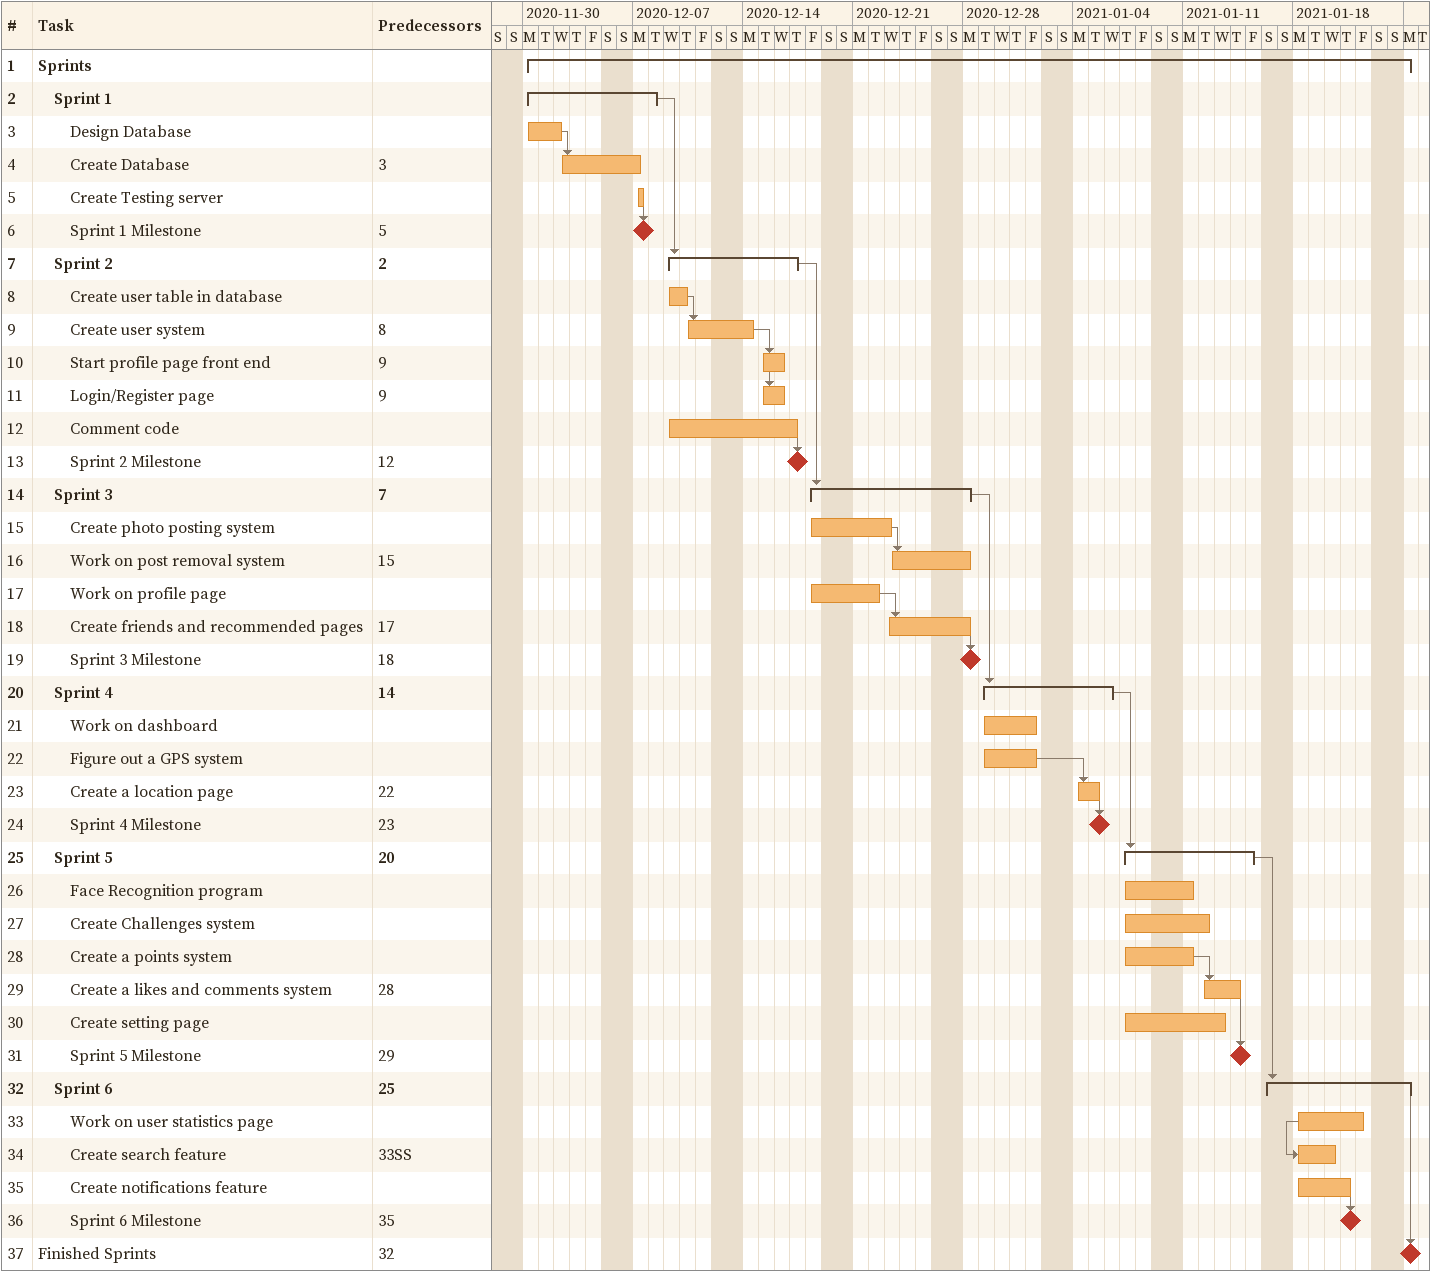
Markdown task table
| ID | Level | Task | Start | Finish | Predecessors |
|---|---|---|---|---|---|
| 1 | 1 | **Sprints** | 2020-11-30 | 2021-01-25 |  |
| 2 | 2 | **Sprint 1** | 2020-11-30 | 2020-12-08 |  |
| 3 | 3 | Design Database | 2020-11-30 | 2020-12-02 |  |
| 4 | 3 | Create Database | 2020-12-02 | 2020-12-07 | 3 |
| 5 | 3 | Create Testing server | 2020-12-07 | 2020-12-07 |  |
| 6 | 3 | Sprint 1 Milestone (milestone) | 2020-12-07 | 2020-12-07 | 5 |
| 7 | 2 | **Sprint 2** | 2020-12-09 | 2020-12-17 | 2 |
| 8 | 3 | Create user table in database | 2020-12-09 | 2020-12-10 |  |
| 9 | 3 | Create user system | 2020-12-10 | 2020-12-14 | 8 |
| 10 | 3 | Start profile page front end | 2020-12-15 | 2020-12-16 | 9 |
| 11 | 3 | Login/Register page | 2020-12-15 | 2020-12-16 | 9 |
| 12 | 3 | Comment code | 2020-12-09 | 2020-12-17 |  |
| 13 | 3 | Sprint 2 Milestone (milestone) | 2020-12-17 | 2020-12-17 | 12 |
| 14 | 2 | **Sprint 3** | 2020-12-18 | 2020-12-28 | 7 |
| 15 | 3 | Create photo posting system | 2020-12-18 | 2020-12-23 |  |
| 16 | 3 | Work on post removal system | 2020-12-23 | 2020-12-28 | 15 |
| 17 | 3 | Work on profile page | 2020-12-18 | 2020-12-22 |  |
| 18 | 3 | Create friends and recommended pages | 2020-12-23 | 2020-12-28 | 17 |
| 19 | 3 | Sprint 3 Milestone (milestone) | 2020-12-28 | 2020-12-28 | 18 |
| 20 | 2 | **Sprint 4** | 2020-12-29 | 2021-01-06 | 14 |
| 21 | 3 | Work on dashboard | 2020-12-29 | 2021-01-01 |  |
| 22 | 3 | Figure out a GPS system | 2020-12-29 | 2021-01-01 |  |
| 23 | 3 | Create a location page | 2021-01-04 | 2021-01-05 | 22 |
| 24 | 3 | Sprint 4 Milestone (milestone) | 2021-01-05 | 2021-01-05 | 23 |
| 25 | 2 | **Sprint 5** | 2021-01-07 | 2021-01-15 | 20 |
| 26 | 3 | Face Recognition program | 2021-01-07 | 2021-01-11 |  |
| 27 | 3 | Create Challenges system | 2021-01-07 | 2021-01-12 |  |
| 28 | 3 | Create a points system | 2021-01-07 | 2021-01-11 |  |
| 29 | 3 | Create a likes and comments system | 2021-01-12 | 2021-01-14 | 28 |
| 30 | 3 | Create setting page | 2021-01-07 | 2021-01-13 |  |
| 31 | 3 | Sprint 5 Milestone (milestone) | 2021-01-14 | 2021-01-14 | 29 |
| 32 | 2 | **Sprint 6** | 2021-01-16 | 2021-01-25 | 25 |
| 33 | 3 | Work on user statistics page | 2021-01-18 | 2021-01-22 |  |
| 34 | 3 | Create search feature | 2021-01-18 | 2021-01-20 | 33SS |
| 35 | 3 | Create notifications feature | 2021-01-18 | 2021-01-21 |  |
| 36 | 3 | Sprint 6 Milestone (milestone) | 2021-01-21 | 2021-01-21 | 35 |
| 37 | 1 | Finished Sprints (milestone) | 2021-01-25 | 2021-01-25 | 32 |
